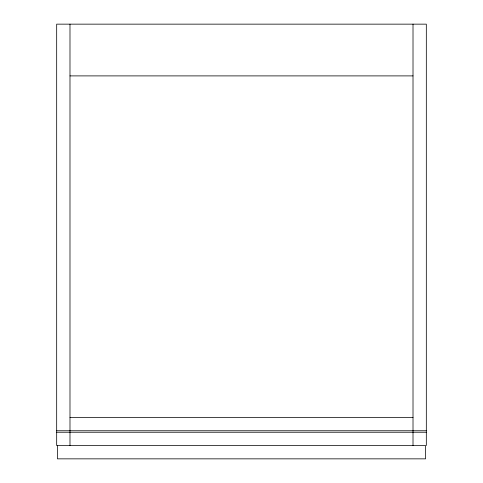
<?xml version="1.0" encoding="UTF-8"?>
<svg xmlns="http://www.w3.org/2000/svg" width="483" height="483" viewBox="0 0 483 483"><rect width="100%" height="100%" fill="white"/><g stroke="black" fill="none" stroke-linecap="round" stroke-linejoin="round"><path stroke-width="0.72" d="M69.987 75.897L413.013 75.897M69.987 417.451L413.013 417.451M56.68 430.758L426.32 430.758M56.68 432.237L426.32 432.237M426.32 445.543L426.32 24.15L56.68 24.15L56.68 445.543L425.583 445.543L425.583 458.85L57.417 458.85L57.417 445.543M413.013 24.15L413.013 445.543M69.987 24.15L69.987 445.543"/></g></svg>
